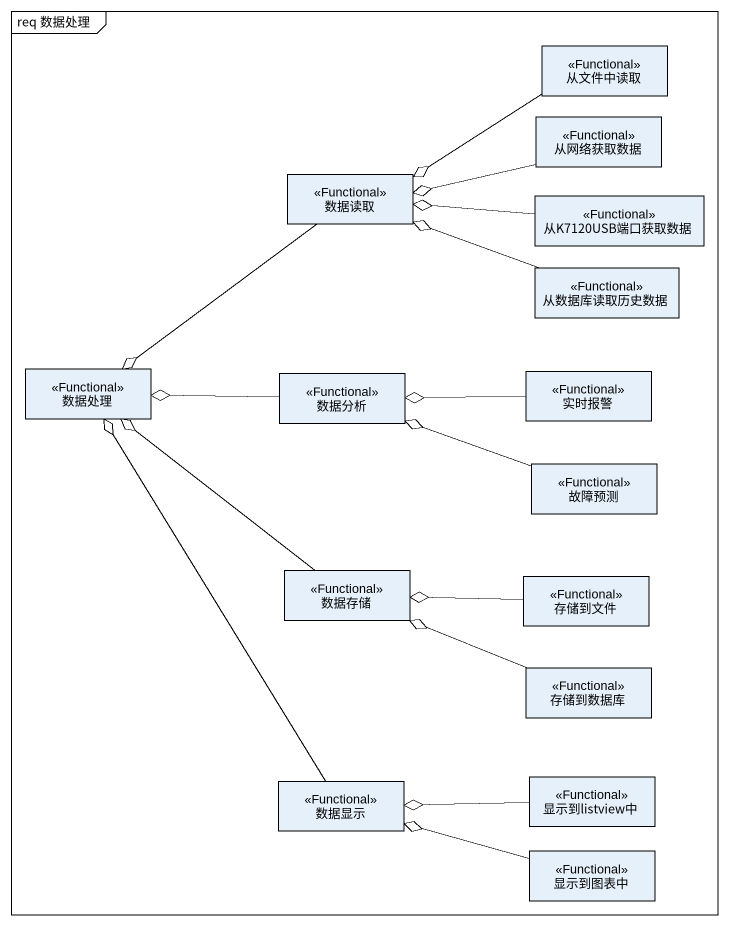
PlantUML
@startuml
mainframe req 数据处理
hide circle
hide empty members
class 从文件中读取 <<Functional>>
class 从网络获取数据 <<Functional>>
class 数据读取 <<Functional>>
class 从K7120USB端口获取数据 <<Functional>>
class 从数据库读取历史数据 <<Functional>>
class 数据处理 <<Functional>>
class 数据分析 <<Functional>>
class 实时报警 <<Functional>>
class 故障预测 <<Functional>>
class 数据存储 <<Functional>>
class 存储到文件 <<Functional>>
class 存储到数据库 <<Functional>>
class 数据显示 <<Functional>>
class 显示到listview中 <<Functional>>
class 显示到图表中 <<Functional>>
从文件中读取 -left-o 数据读取
从网络获取数据 -left-o 数据读取
数据读取 --o 数据处理
从K7120USB端口获取数据 -left-o 数据读取
从数据库读取历史数据 -left-o 数据读取
数据分析 -left-o 数据处理
实时报警 -left-o 数据分析
故障预测 -left-o 数据分析
数据存储 -up-o 数据处理
存储到文件 -left-o 数据存储
存储到数据库 -left-o 数据存储
数据显示 -up-o 数据处理
显示到listview中 -left-o 数据显示
显示到图表中 -left-o 数据显示
@enduml
